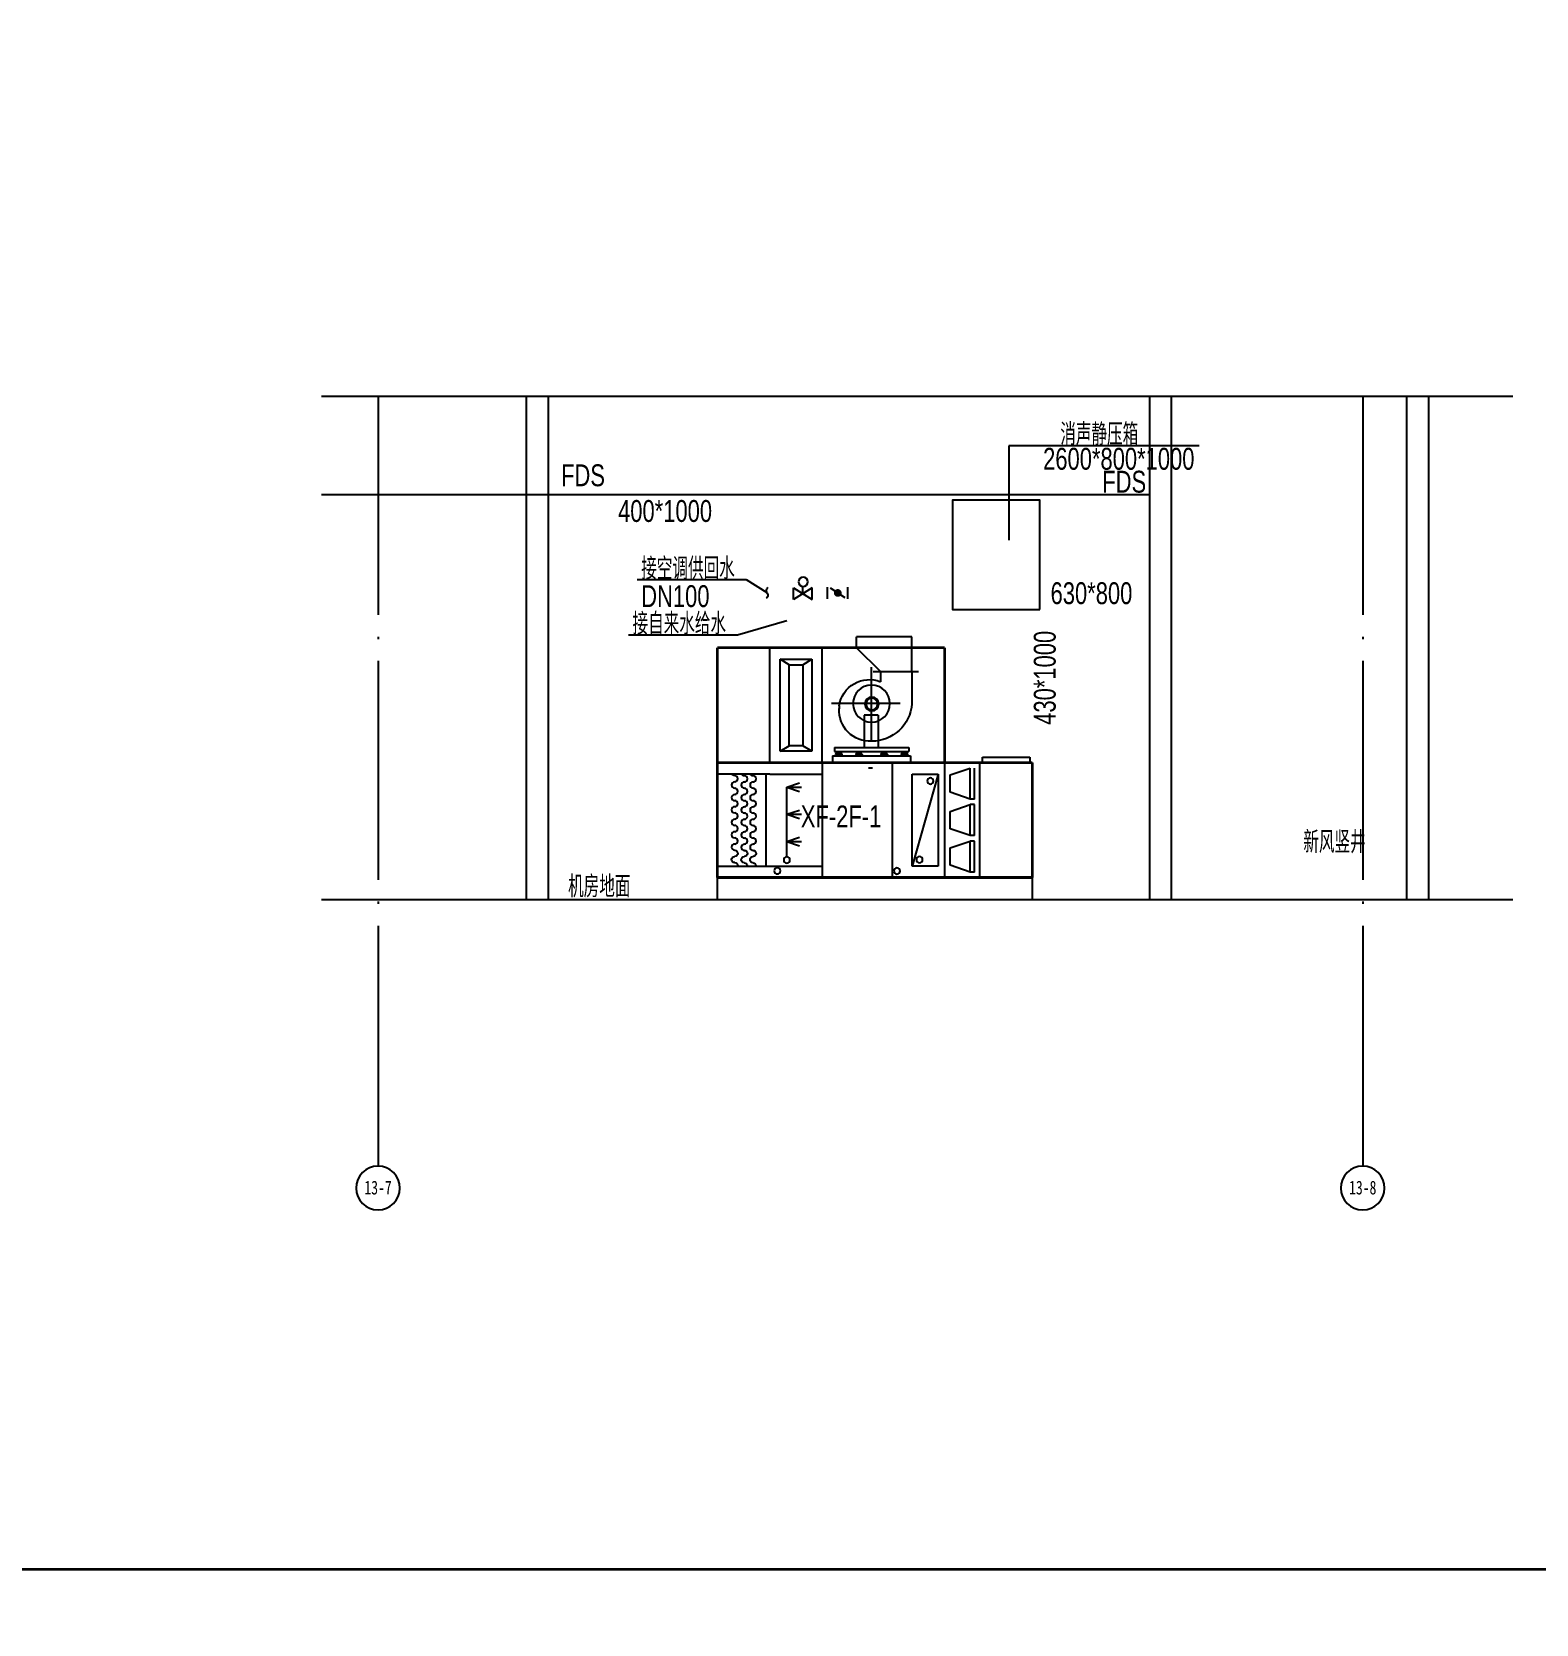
# Model space of a CAD drawing. Extents: x -777745 to 647905, y -207485 to 303235.
# Drawn here: x -375105 to -361356, y 169968 to 184521 of the extents above; entities that cross this region are included whole.
import ezdxf
from ezdxf.enums import TextEntityAlignment as Align

# ---------------------------------------------------------------- set-up
doc = ezdxf.new("R2010")
doc.units = 0
doc.header["$LTSCALE"] = 1000
doc.linetypes.add('DOTE', pattern=[2.42, 2, -0.2, 0.02, -0.2])
doc.layers.get('0').update_dxf_attribs({"linetype": 'CONTINUOUS'})
for name, color, linetype in [('00-防烟分区', 4, 'CONTINUOUS'), ('01-标注_轴线坐标', 132, 'CONTINUOUS'), ('02-TEXT_轴号', 7, 'CONTINUOUS'), ('A_AXIS-轴线', 36, 'DOTE'), ('A_STR-砌块墙', 121, 'CONTINUOUS'), ('ACS_100', 2, 'CONTINUOUS'), ('ACS_COM_BZ', 3, 'CONTINUOUS'), ('ACS_KT_FM', 3, 'CONTINUOUS'), ('ACS_SFG_FM', 3, 'CONTINUOUS'), ('ACS_空调机组', 2, 'CONTINUOUS'), ('AXIS_TEXT', 7, 'CONTINUOUS'), ('DUCT-新风标注', 3, 'CONTINUOUS'), ('DUCT-新风阀门', 7, 'CONTINUOUS')]:
    doc.layers.add(name, color=color, linetype=linetype)
doc.styles.add('_TCH_AXIS', font='STXIHEI.TTF', dxfattribs={"width": 0.75})
doc.styles.add('COMPLEX', font='COMPLEX')
doc.styles.add('HZF', font='ROS', dxfattribs={"width": 0.75, "bigfont": 'JD'})

# ---------------------------------------------------------------- blocks, each defined once
blk = doc.blocks.new('jrg')
for centre, radius, start, end in [((-1.87, 0), 0.375, 0, 180), ((-1.12, 0), 0.375, 180, 0), ((-0.37, 0), 0.375, 0, 180), ((0.39, 0.02), 0.393, 182.6822, 357.3178), ((1.16, 0), 0.375, 0, 180), ((1.92, 0.01), 0.38, 180.8965, 359.1035)]:
    blk.add_arc(centre, radius, start, end)
blk = doc.blocks.new('xf-100-1')
for centre, radius, start, end in [((2553, 220), 28.5, 90.8965, 269.1035), ((2552, 163), 28.1, 270, 90), ((2633, 220), 28.5, 90.8965, 269.1035), ((2632, 163), 28.1, 270, 90), ((2721, 221), 28.5, 90.8965, 269.1035), ((2720, 164), 28.1, 270, 90), ((2554, 105), 29.5, 92.6822, 180.5291), ((2634, 105), 29.5, 92.6822, 180.5291), ((2722, 107), 29.5, 92.6822, 182.671)]:
    blk.add_arc(centre, radius, start, end)
at = {"layer": 'ACS_100'}
for p, q in [((1920, 1050), (1920, 2100)), ((2400, 1050), (2400, 2100))]:
    blk.add_line(p, q, dxfattribs=at)
at = {"layer": 'ACS_KT_FM', "color": 8}
for centre, end in [((2552, 958), 332.1155), ((2632, 958), 332.1155), ((2720, 959), 329.5438)]:
    blk.add_arc(centre, 28.1, 270, end, dxfattribs=at)
at = {"layer": 'ACS_SFG_FM', "color": 8}
blk.add_line((1056, 1880), (1442, 1880), dxfattribs=at)
at = {"layer": 'ACS_空调机组', "color": 2}
for p, q in [((1100, 2100), (1100, 2200)), ((1100, 2200), (1607, 2200)), ((1607, 2100), (1607, 2200)), ((2880, 2100), (2880, 1050)), ((0, 1050), (0, 0)), ((454, 1100), (24, 1100)), ((24, 1100), (24, 1050)), ((25, 1050), (454, 1050)), ((454, 1050), (454, 1100)), ((480, 0), (480, 1050)), ((480, 0), (480, 1050)), ((800, 0), (800, 1050)), ((1280, 1050), (1280, 0)), ((1920, 1050), (1920, 0))]:
    blk.add_line(p, q, dxfattribs=at)
at = {"layer": 'ACS_空调机组', "color": 8}
for p, q in [((1100, 1880), (1100, 2100)), ((1386, 1880), (1607, 2100)), ((1469, 1255), (1469, 1923)), ((2099, 1945), (2015, 1995)), ((2305, 1995), (2015, 1995)), ((2015, 1995), (2015, 1155)), ((2221, 1945), (2099, 1945)), ((2099, 1945), (2099, 1205)), ((2221, 1945), (2305, 1995)), ((2221, 1205), (2221, 1945)), ((2305, 1155), (2305, 1995)), ((1041, 1880), (1456, 1880)), ((1060, 1880), (1437, 1880)), ((1100, 1880), (1100, 1589)), ((1386, 1790), (1386, 1880)), ((1207, 1589), (1837, 1589)), ((1409, 1483), (1409, 1189)), ((1409, 1483), (1536, 1483)), ((1536, 1483), (1536, 1189)), ((1765, 1570), (1765, 1543)), ((1130, 1189), (1130, 1153)), ((1809, 1189), (1130, 1189)), ((1809, 1189), (1809, 1153)), ((2015, 1155), (2099, 1205)), ((2099, 1205), (2221, 1205)), ((2305, 1155), (2221, 1205)), ((1114, 1113), (1114, 1050)), ((1825, 1113), (1114, 1113)), ((1114, 1050), (1825, 1050)), ((1809, 1153), (1130, 1153)), ((1141, 1125), (1172, 1125)), ((1151, 1140), (1172, 1140)), ((1190, 1140), (1168, 1140)), ((1199, 1125), (1169, 1125)), ((1170, 1107), (1170, 1156)), ((1325, 1125), (1356, 1125)), ((1335, 1140), (1357, 1140)), ((1374, 1140), (1353, 1140)), ((1384, 1125), (1353, 1125)), ((1354, 1107), (1354, 1156)), ((1556, 1125), (1586, 1125)), ((1566, 1140), (1587, 1140)), ((1604, 1140), (1583, 1140)), ((1614, 1125), (1584, 1125)), ((1585, 1107), (1585, 1156)), ((1740, 1125), (1771, 1125)), ((1750, 1140), (1771, 1140)), ((1789, 1140), (1767, 1140)), ((1798, 1125), (1768, 1125)), ((1769, 1107), (1769, 1156)), ((1825, 1113), (1825, 1050)), ((2015, 1155), (2305, 1155)), ((530, 717), (530, 1001)), ((750, 938), (568, 1001)), ((568, 717), (568, 1001)), ((750, 780), (750, 938)), ((861, 945), (1097, 105)), ((861, 945), (861, 105)), ((1097, 945), (861, 945)), ((1097, 105), (1097, 945)), ((1460, 1001), (1498, 1001)), ((2400, 945), (1920, 945)), ((2400, 945), (2865, 945)), ((2434, 105), (2434, 945)), ((568, 717), (750, 780)), ((2244, 827), (2109, 827)), ((2244, 827), (2127, 866)), ((2244, 827), (2127, 787)), ((2244, 189), (2244, 827)), ((530, 717), (568, 717)), ((530, 383), (530, 667)), ((530, 667), (568, 667)), ((568, 383), (568, 667)), ((750, 604), (568, 667)), ((750, 446), (750, 604)), ((2244, 578), (2127, 617)), ((568, 383), (750, 446)), ((2244, 578), (2109, 578)), ((2244, 578), (2127, 538)), ((530, 383), (568, 383)), ((530, 333), (568, 333)), ((530, 49), (530, 333)), ((750, 270), (568, 333)), ((568, 49), (568, 333)), ((2244, 328), (2109, 328)), ((2244, 328), (2127, 368)), ((2244, 328), (2127, 289)), ((750, 112), (750, 270)), ((530, 49), (568, 49)), ((568, 49), (750, 112)), ((861, 105), (1097, 105)), ((2880, 105), (1920, 105))]:
    blk.add_line(p, q, dxfattribs=at)
at = {"layer": 'ACS_空调机组', "color": 2, "const_width": 25}
for points in [[(800, 1050), (800, 2100)], [(2880, 2100), (800, 2100)], [(1295, 2100), (2880, 2100)], [(2880, 1050), (2880, 2100)], [(0, 1050), (0, 0)], [(0, 1050), (2880, 1050)], [(2880, 1050), (0, 1050)], [(2880, 1050), (865, 1050)], [(2880, 1050), (2880, 0)], [(0, 0), (2880, 0)]]:
    blk.add_lwpolyline(points, dxfattribs=at)
at = {"layer": 'ACS_空调机组', "color": 8}
for points in [[(1151, 1153), (1151, 1140), (1141, 1125), (1141, 1113)], [(1190, 1153), (1190, 1140), (1199, 1125), (1199, 1113)], [(1335, 1153), (1335, 1140), (1325, 1125), (1325, 1113)], [(1374, 1153), (1374, 1140), (1384, 1125), (1384, 1113)], [(1566, 1153), (1566, 1140), (1556, 1125), (1556, 1113)], [(1604, 1153), (1604, 1140), (1614, 1125), (1614, 1113)], [(1750, 1153), (1750, 1140), (1740, 1125), (1740, 1113)], [(1789, 1153), (1789, 1140), (1798, 1125), (1798, 1113)]]:
    blk.add_lwpolyline(points, dxfattribs=at)
for centre, radius in [((1470, 1589), 169), ((1467, 1586), 63.6), ((1467, 1586), 53.7), ((932, 882), 28.4), ((1031, 164), 28.4), ((2244, 160), 28.4), ((1237, 59), 28.4), ((2331, 61), 28.4)]:
    blk.add_circle(centre, radius, dxfattribs=at)
for centre, radius, start, end in [((1490, 1532), 277, 7.7643, 111.8456), ((1471, 1617), 372, 184.4351, 269.7278), ((1483, 1527), 282, 267.2168, 3.3402)]:
    blk.add_arc(centre, radius, start, end, dxfattribs=at)
at = {"layer": 'ACS_KT_FM', "color": 8, "xscale": -75, "yscale": 75, "zscale": 75, "rotation": 270}
for p in [(2552, 758), (2632, 758), (2720, 759), (2552, 417), (2632, 417), (2720, 418)]:
    blk.add_blockref('jrg', p, dxfattribs=at)
blk = doc.blocks.new('_AXISO')
blk.add_circle((0, 0), 0.5)
at = {"layer": 'AXIS_TEXT', "style": 'COMPLEX', "width": 1.041667}
blk.add_attdef('A', text='', height=0.56, dxfattribs=at).set_placement((-0.25, -0.28), (0.25, -0.28), align=Align.FIT)
blk = doc.blocks.new('HDDF')
for p, q in [((-2.47, 1.45), (-2.47, -1.4)), ((1.78, 1.22), (-1.78, -1.17)), ((2.47, 1.45), (2.47, -1.4))]:
    blk.add_line(p, q)
at = {"const_width": 0.944}
blk.add_lwpolyline([(-0.47, 0, 1), (0.47, 0, 1)], format="xyb", close=True, dxfattribs=at)
blk = doc.blocks.new('图框-A1')
for points, const_width in [([(0, 0), (841, 0), (841, 594), (0, 594)], 0.05), ([(766, 584), (25, 584), (25, 10), (766, 10)], 0.5)]:
    blk.add_lwpolyline(points, close=True, dxfattribs=dict(const_width=const_width))
at = {"const_width": 0.05}
blk.add_lwpolyline([(420.5, 0), (420.5, 2)], dxfattribs=at)

msp = doc.modelspace()

# ---------------------------------------------------------------- linework, layer by layer
for p, q in [((-368143.9, 179440.9), (-367972.3, 179333.7)), ((-368143.9, 179333.7), (-368143.9, 179440.9)), ((-367972.3, 179440.9), (-368143.9, 179333.7)), ((-368058.1, 179387.3), (-368058.1, 179451.6)), ((-367972.3, 179333.7), (-367972.3, 179440.9))]:
    msp.add_line(p, q)
at = {"extrusion": (0, 0, -1)}
msp.add_ellipse((-368055.4, 179494.5), major_axis=(30.3, 30.3), ratio=1, start_param=3.9269908, end_param=10.2101761, dxfattribs=at)
at = {"layer": '00-防烟分区', "color": 8}
msp.add_line((-372458.4, 180292), (-364890.9, 180292), dxfattribs=at)
at = {"layer": '01-标注_轴线坐标'}
for p, q in [((-371940.9, 175791.7), (-371940.9, 174153.6)), ((-362940.9, 175791.7), (-362940.9, 174153.6))]:
    msp.add_line(p, q, dxfattribs=at)
at = {"layer": 'A_AXIS-轴线', "linetype": 'DOTE'}
for p, q in [((-371940.9, 181192), (-371940.9, 175791.7)), ((-362940.9, 181192), (-362940.9, 175791.7))]:
    msp.add_line(p, q, dxfattribs=at)
at = {"layer": 'A_STR-砌块墙'}
for p, q in [((-370587.3, 181192), (-370587.3, 176592)), ((-370387.3, 181192), (-370387.3, 176592)), ((-364890.9, 181192), (-364890.9, 176592)), ((-364690.9, 181192), (-364690.9, 176592)), ((-362540.9, 181192), (-362540.9, 176592)), ((-362340.9, 181192), (-362340.9, 176592))]:
    msp.add_line(p, q, dxfattribs=at)
at = {"layer": 'ACS_COM_BZ'}
msp.add_lwpolyline([(-394458.4, 170469.4), (-357408.4, 170469.4), (-357408.4, 199177.2), (-394458.4, 199177.2)], close=True, dxfattribs=at)
at = {"layer": 'DUCT-新风标注'}
for p, q in [((-364436.9, 180737.4), (-366177, 180737.4)), ((-366177, 180737.4), (-366177, 179875.1)), ((-369571.8, 179515.5), (-368576.2, 179515.5)), ((-368576.2, 179515.5), (-368388.2, 179395.8, 1900)), ((-369651.2, 179011.5), (-368655.6, 179011.5)), ((-368655.6, 179011.5), (-368204.4, 179142, 1000))]:
    msp.add_line(p, q, dxfattribs=at)
msp.add_spline([(-368377.5, 179443.1, 1900), (-368394.1, 179409, 1900), (-368377.5, 179374.9, 1900), (-368394.1, 179340.8, 1900)], degree=3, dxfattribs=at)
at = {"layer": 'DUCT-新风阀门'}
for p, q in [((-372458.4, 181192), (-361570.4, 181192)), ((-368840.9, 176792), (-368840.9, 176592)), ((-365960.9, 176792), (-365960.9, 176592)), ((-372458.4, 176592), (-361570.4, 176592))]:
    msp.add_line(p, q, dxfattribs=at)
msp.add_lwpolyline([(-365890.9, 179242), (-365890.9, 180242), (-366690.9, 180242), (-366690.9, 179242)], close=True, dxfattribs=at)

# ---------------------------------------------------------------- block references
at = {"xscale": 50, "yscale": 50, "zscale": 50}
msp.add_blockref('图框-A1', (-395708.4, 169969.4), dxfattribs=at)
at = {"layer": '00-防烟分区', "xscale": -1}
msp.add_blockref('xf-100-1', (-365960.9, 176792), dxfattribs=at)
at = {"layer": '01-标注_轴线坐标'}
ref = msp.add_blockref('_AXISO', (-371940.9, 173953.6), dxfattribs=dict(at, xscale=-400, yscale=400, zscale=400, rotation=180))
ref.add_attrib('A', '13-7', dxfattribs={"layer": '02-TEXT_轴号', "height": 126.06, "style": '_TCH_AXIS', "width": 0.743037}).set_placement((-372065.9, 173895.4), (-371815.9, 173895.4), align=Align.FIT)
ref = msp.add_blockref('_AXISO', (-362940.9, 173953.6), dxfattribs=dict(at, xscale=-400, yscale=400, zscale=400, rotation=180))
ref.add_attrib('A', '13-8', dxfattribs={"layer": '02-TEXT_轴号', "height": 126.06, "style": '_TCH_AXIS', "width": 0.743037}).set_placement((-363065.9, 173895.4), (-362815.9, 173895.4), align=Align.FIT)
at = {"layer": 'ACS_KT_FM', "xscale": -37.5, "yscale": 37.5, "zscale": 37.5, "rotation": 180}
msp.add_blockref('HDDF', (-367739.2, 179392.9), dxfattribs=at)

# ---------------------------------------------------------------- texts
at = {"layer": 'DUCT-新风标注', "style": 'HZF', "width": 0.75}
for s, p in [('消声静压箱', (-365705.2, 180742, 2715)), ('2600*800*1000', (-365862.3, 180519.1, 2715)), ('FDS', (-370268.2, 180368.2)), ('FDS', (-365321.5, 180309.6, -8400)), ('400*1000', (-369747.1, 180042, 3070)), ('接空调供回水', (-369535.7, 179515.5)), ('DN100', (-369535.7, 179263.9)), ('630*800', (-365794.1, 179290.7, 2715)), ('接自来水给水', (-369615, 179011.5)), ('XF-2F-1', (-368076.9, 177250.4, 2715)), ('新风竖井', (-363484.2, 177015.9)), ('机房地面', (-370204.2, 176610.1))]:
    msp.add_text(s, height=200, dxfattribs=at).set_placement(p)
msp.add_text('430*1000', height=200, rotation=90, dxfattribs=at).set_placement((-365747.4, 178187.9, 2715))

doc.saveas('drawing.dxf')
